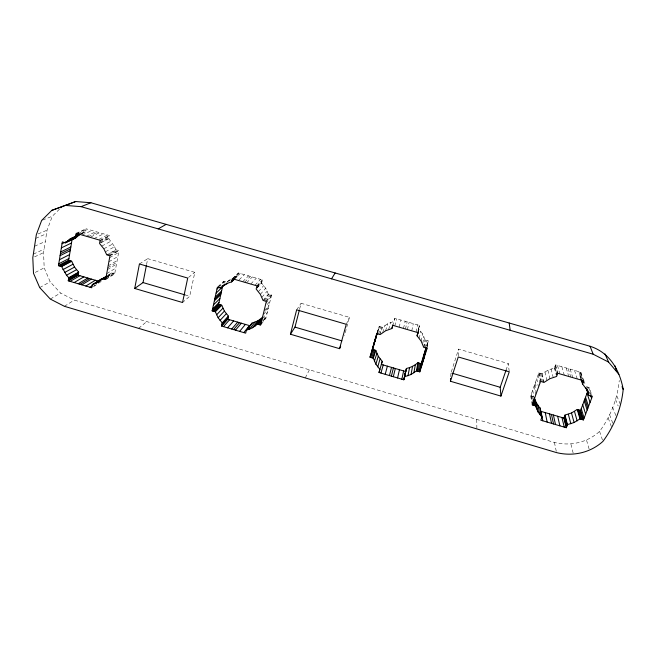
<?xml version="1.0" encoding="UTF-8"?>
<svg xmlns="http://www.w3.org/2000/svg" width="656" height="656" viewBox="0 0 656 656"><rect width="100%" height="100%" fill="white"/><g stroke="black" fill="none" stroke-linecap="round" stroke-linejoin="round"><path stroke-width="0.49" stroke-dasharray="3.28 2.46" d="M458.282 355.978L458.601 349.115L508.293 363.572L509.245 371.837M450.738 376.593L450.984 372.862M427.081 348.287L428.229 340.685L424.94 339.726L422.497 333.765L418.52 328.574L419.471 325.433L394.846 318.299L393.928 321.432L387.762 323.679L382.473 327.369L380.423 333.691M426.843 346.237L427.712 340.538M427.089 346.319L427.671 342.498M59.458 209.182L52.324 216.226L47.076 230.158L43.558 252.634L44.182 267.861L50.184 281.809L60.524 293.035L74.276 300.095L554.418 442.447C570.392 446.4 587.382 442.579 599.592 431.394C610.531 416.576 617.526 398.832 619.272 380.472M425.383 347.795L426.58 340.202M424.227 347.459L425.449 339.874M423.694 347.303L424.94 339.726M422.808 343.236L423.915 336.676M81.943 233.61L85.526 231.921L86.059 228.764L109.413 235.537L108.847 238.694L99.573 243.507M421.185 341.202L422.497 333.765M101.163 281.457L93.455 286.697M105.665 279.522L114.685 273.872L118.957 250.682L115.833 249.772L106.764 254.856M419.332 338.422L420.685 331.05M418.085 332.666L419.471 325.433M417.995 331.313L418.52 328.574M417.962 331.731L418.667 328.082M417.929 333.166L419.323 325.925M146.55 264.63L147.715 258.653L194.824 272.355L189.715 296.258L182.54 302.514M416.109 332.092L417.544 324.876M411.755 330.829L413.305 323.646M223.401 283.015L223.811 281.194L226.992 282.121L230.592 279.226M256.857 288.304L261.621 283.031L262.375 279.891L238.399 272.937L237.677 276.086L234.684 277.037M407.409 329.566L409.065 322.424M405.433 328.992L407.146 321.866M261.203 324.294L265.893 318.201L271.543 295.085L268.337 294.15L265.696 288.205L261.621 283.031M403.465 328.418L405.219 321.309M299.62 309.001L301.088 303.277L349.468 317.356L344.474 335.454M399.119 327.155L400.988 320.079M394.781 325.901L396.765 318.857M377.536 332.215L379.209 326.417L382.473 327.369M392.665 325.827L394.846 318.299M388.623 329.484L390.755 322.358M385.556 330.821L387.762 323.679M426.687 345.679L428.229 340.685M382.71 332.535L384.99 325.351M451.295 371.911L458.601 349.115M379.611 334.445L381.964 327.221M378.455 334.109L380.841 326.893M377.462 331.854L378.684 328.23M377.307 333.773L379.717 326.565M376.782 333.617L379.209 326.417M506.03 370.214L508.293 363.572M532.221 404.875L530.696 395.822L538.83 372.87L542.184 373.846L547.899 370.205L554.443 368.016L555.566 364.9L580.872 372.231L583.758 380.816M580.978 379.201L579.715 375.355L580.872 372.231M346.27 324.302L349.468 317.356M305.286 377.913L309.411 369.804M296.651 309.829L301.088 303.277M263.048 321.104L265.401 318.053M263.4 320.194L266.336 316.405M262.63 318.439L267.295 312.461M263.605 314.396L268.263 308.492M265.803 310.354L268.706 306.688M264.507 310.706L269.149 304.884M267.23 304.491L270.124 300.899M265.91 303.269L271.1 296.906M265.844 301.26L271.043 294.938M266.361 301.407L271.543 295.085M264.712 300.932L269.936 294.618M263.581 300.596L268.837 294.298M263.072 300.448L268.337 294.15M261.908 297.324L267.205 291.1M260.35 294.355L265.696 288.205M258.431 291.592L263.827 285.499M256.972 287.804L261.736 282.539M257.234 286.705L261.998 281.465M256.816 286.344L262.261 280.383M256.939 285.844L262.375 279.891M255.012 285.278L260.498 279.341M250.781 284.048L256.373 278.144M246.558 282.826L252.248 276.955M244.631 282.269L250.379 276.406M242.712 281.711L248.501 275.864M239.145 279.833L244.385 274.675M234.274 279.251L240.268 273.478M235.094 278.177L237.792 275.594M234.676 277.734L238.038 274.511M232.355 278.693L238.399 272.937M232.913 278.562L238.284 273.429M229.124 280.998L230.502 279.686M227.222 282.055L229.305 280.079M107.051 276.643L111.594 272.962L114.685 273.872M223.991 282.982L225.402 281.654M219.85 286.336L221.269 285.007M217.931 287.279L224.303 281.334M218.128 286.475L223.811 281.194M138.596 328.361L146.731 321.579M188.502 277.422L194.824 272.355M139.425 263.974L147.715 258.653M64.395 306.303L74.276 300.095M105.985 278.866L114.21 273.732M107.371 277.004L113.144 273.421M93.537 286.213L95.235 285.155M107.117 276.176L112.078 273.109M107.789 276.004L109.454 274.971M105.993 277.685L115.021 272.076M108.281 275.012L111.594 272.962M106.731 273.626L115.751 268.115M107.469 269.559L116.481 264.138M107.805 267.705L116.817 262.326M108.142 265.852L117.153 260.514M50.307 299.062L60.524 293.035M108.88 261.76L117.883 256.512M109.626 257.66L118.621 252.503M109.962 255.791L118.957 250.682M109.462 255.643L118.474 250.535M108.363 255.323L117.399 250.223M107.264 255.004L116.325 249.911M39.688 287.574L50.184 281.809M105.485 251.74L114.603 246.722L108.847 238.694M103.845 248.78L113.004 243.835M101.869 246.025L111.077 241.146M80.073 234.266L85.526 231.921M99.663 242.999L108.937 238.202M99.851 241.892L109.126 237.119M100.048 240.785L109.322 236.029M100.138 240.276L109.413 235.537M35.285 272.396L44.182 267.861M99.113 239.301L107.584 235.004M94.152 238.538L103.566 233.839M90.897 236.914L99.548 232.675M88.166 236.8L97.728 232.15M86.297 236.25L95.899 231.617M82.189 235.061L91.889 230.461M34.596 256.865L43.558 252.634M81.131 233.528L85.608 231.429M80.893 233.749L82.697 232.905M78.08 233.864L87.888 229.297M33.349 254.143L44.1 249.141M76.211 233.323L86.059 228.764M76.129 233.831L85.977 229.264M34.555 246.262L45.305 241.441M35.76 238.333L46.519 233.692M38.114 233.954L47.076 230.158M42.533 220.104L52.324 216.226M586.341 386.696L589.195 387.532L592.294 396.486M264.311 317.734L265.893 318.201M530.696 395.822L534.017 396.798M184.861 294.839L189.715 296.258M579.715 375.355L581.839 377.848M583.914 381.3L584.914 383.489M616.853 395.994L620.699 405.195M615.5 399.479L618.165 405.974M114.603 246.722L115.833 249.772M612.54 407.122L616.246 416.576M609.588 414.715L613.212 424.342M608.26 418.159L611.515 426.974M588.67 387.376L591.753 396.322M589.441 392.034L590.367 394.732M587.505 387.04L588.112 388.828M580.691 372.723L583.25 380.357M580.289 373.797L581.888 378.578M599.592 431.394L602.93 441.39M578.887 371.657L581.724 380.226M574.533 370.394L577.255 378.922M570.179 369.131L572.786 377.626M568.203 368.565L570.753 377.036M566.226 367.991L568.727 376.446M586.571 440.315L589.547 450.483M561.88 366.729L564.258 375.15M557.534 365.466L559.798 373.854M555.566 364.9L557.772 373.264M555.386 365.384L557.592 373.764M555.001 366.458L557.198 374.863M554.615 367.532L556.559 375.019M554.443 368.016L556.378 375.519M570.95 444.235L573.508 454.46M551.089 368.918L553.172 377.372M547.899 370.205L549.9 378.684M544.915 371.854L546.833 380.373M542.184 373.846L544.029 382.407M541.659 373.699L543.496 382.251M540.511 373.362L542.307 381.899M554.418 442.447L556.542 452.607M539.355 373.026L541.126 381.554M538.83 372.87L540.585 381.398M538.191 374.683L539.929 383.252M536.78 378.651L538.289 386.343M535.378 382.604L536.305 387.466M534.747 384.4L536.206 392.214M534.107 386.187L535.731 395.027M532.713 390.123L534.123 398.061M532.36 396.314L532.885 399.332M531.327 394.043L532.188 399.053M531.212 395.978L532.418 403.022M476.756 419.422L476.871 428.917"/><path stroke-width="0.98" d="M450.434 381.251L458.241 356.962L509.245 371.837L500.93 396.093L450.434 381.251L450.615 378.455M426.507 350.148L426.794 348.229M425.252 354.215L426.293 347.442M423.432 360.119L424.67 352.247M423.997 358.274L425.227 350.443M623.2 389.303C621.388 408.098 614.18 426.252 602.93 441.39C590.359 452.812 572.926 456.674 556.542 452.607L64.395 306.303L50.307 299.062L39.688 287.574L33.497 273.298L32.8 257.71L36.318 234.709L41.64 220.457L51.816 210.363L75.645 201.54L90.905 202.737L590.031 346.261C609.662 352.411 619.674 370.156 623.2 389.303L622.019 386.655M422.858 361.956L424.112 354.043M421.619 365.991L422.899 357.987M78.663 272.133L68.79 277.701L68.265 280.825L78.138 275.192L78.663 272.133L74.53 267.09L71.684 261.268L61.607 266.574L58.458 265.647L62.328 241.892L65.502 242.818L75.571 238.054L80.073 234.266M420.373 370.017L421.685 361.923M377.077 333.806L372.575 349.468L375.806 350.419L378.291 356.274L382.235 361.358L379.004 372.485L403.793 379.791L404.736 376.692L411.017 374.519L416.462 370.861L419.815 371.845L421.136 363.711L426.203 347.27M58.458 265.647L68.609 260.366L72.168 238.981M419.291 371.69L420.627 363.555M65.502 242.818L70.102 238.948L75.67 236.554L76.211 233.323L100.138 240.276L99.573 243.507L103.845 248.78L106.764 254.856L109.962 255.791L105.665 279.522L102.492 278.587L97.859 282.351L92.307 284.63L91.758 287.763L68.265 280.825M418.134 371.353L419.504 363.227M416.986 371.009L418.389 362.899M416.462 370.861L417.88 362.752L421.136 363.711M104.435 277.947L101.623 278.882L92.225 285.122M413.862 372.862L415.338 364.711L417.88 362.752M411.017 374.519L412.558 366.335L415.338 364.711M134.71 288.46L139.425 263.974L187.714 278.062L182.54 302.514L134.71 288.46L143.041 282.58L146.354 265.631M419.815 371.845L427.081 348.287L423.694 347.303L421.185 341.202L417.109 335.872L417.815 332.223M417.265 335.372L417.79 332.641M417.593 334.273L417.946 332.453M407.958 375.798L409.582 367.59L412.558 366.335M404.268 378.241L405.974 369.992M404.588 377.175L406.433 368.475L409.582 367.59M403.793 379.791L406.433 368.475M403.94 379.307L405.662 371.034M401.857 379.225L403.629 370.943M246.418 330.042C253.577 328.59 258.915 323.219 262.72 317.266L257.8 320.899L252.035 323.088L246.418 330.042L245.68 333.158L221.548 326.04L222.261 322.924L218.112 317.742L215.365 311.764L212.134 310.813L217.423 287.131L220.687 288.082L224.442 284.688M212.134 310.813L218.596 304.335L222.86 285.417M223.048 286L228.55 282.892L231.617 281.916L232.355 278.693L256.939 285.844L256.168 289.058L260.35 294.355L263.072 300.448L266.361 301.407L260.612 325.056L257.357 324.105M397.585 377.963L399.463 369.722M221.548 326.04L227.763 319.21L228.46 316.159L224.418 311.1L221.753 305.261L218.596 304.335M251.92 323.564L252.035 323.088M393.321 376.708L395.306 368.5M391.386 376.134L393.42 367.942M290.436 334.232L296.651 309.829L346.27 324.302L339.57 348.672L290.436 334.232L294.979 327.123L299.374 309.952M389.451 375.56L391.534 367.393M385.195 374.305L387.376 366.171M380.939 373.051L383.235 364.949M379.004 372.485L379.914 369.377L375.863 364.17L373.313 358.176L370 357.2L376.782 333.617L380.136 334.593L385.556 330.821L391.87 328.533L392.813 325.327L418.085 332.666L417.109 335.872M391.87 328.533L392.903 324.982M382.235 361.358L381.349 364.392L405.515 371.501M377.708 366.893L380.086 358.93M375.863 364.17L378.291 356.274M374.387 361.251L376.856 353.42M373.313 358.176L375.806 350.419M372.797 358.028L375.306 350.271M371.657 357.692L374.191 349.943M370.517 357.356L373.075 349.623M372.846 347.303L375.355 339.792M371.681 351.345L374.223 343.744M370 357.2L373.084 347.688M376.249 335.478L376.856 333.666M375.076 339.554L377.233 333.133M373.904 343.621L376.396 336.192M373.371 345.466L375.872 337.996M500.93 396.093L500.2 387.286L506.03 370.214M539.97 408.245L536.296 402.661L534.255 397.552M540.142 407.77L541.913 417.118L540.798 420.201L566.276 427.72L567.424 424.629L564.996 415.076L571.499 412.993L577.231 409.467L580.585 410.451L583.43 419.922L579.986 418.913L574.098 422.513L567.424 424.629M566.276 427.72L563.881 418.093L564.996 415.076M583.43 419.922L592.294 396.486L588.826 395.47L586.538 389.361L582.569 384.006L583.758 380.816L557.772 373.264L556.616 376.454L549.9 378.684L544.029 382.407L540.585 381.398L532.221 404.875L535.64 405.884L537.969 411.878L541.913 417.118M580.585 410.451L587.924 390.919M339.57 348.672L340.677 346.171M331.542 278.833L335.15 272.97M260.104 324.909L261.285 323.383M258.989 324.581L261.941 320.776M257.865 324.253L262.621 318.176M254.971 326.13L260.383 319.251M252.322 327.811L257.8 320.899M249.46 329.123L255.004 322.186M247.919 329.271L249.173 327.721M246.303 330.534L251.297 324.343M243.794 332.6L249.46 325.589L227.763 319.21M239.637 331.378L245.41 324.4M235.488 330.157L241.359 323.211M233.602 329.599L239.522 322.67M231.716 329.041L237.685 322.129M227.575 327.82L233.634 320.94M223.434 326.598L229.6 319.751M221.908 324.482L228.108 317.684M221.662 325.556L227.87 318.734M222.154 323.416L228.354 316.635M222.261 322.924L228.46 316.159M220.022 320.448L226.279 313.748M218.112 317.742L224.418 311.1M216.554 314.831L222.901 308.254M215.365 311.764L221.753 305.261M214.865 311.616L221.261 305.114M213.749 311.288L220.178 304.794M212.642 310.96L219.088 304.474M212.544 308.976L219.006 302.539M60.885 207.772L62.304 206.361M213.446 304.933L219.891 298.587M214.356 300.874L220.785 294.618M214.766 299.021L221.195 292.814M231.617 281.916L234.315 279.325M215.176 297.176L221.597 291.002M231.732 281.416L234.422 278.825M231.986 280.309L234.003 278.374M225.68 284.261L227.058 282.957M216.095 293.093L222.499 287.016M220.687 288.082L224.885 284.105M217.005 289.001L219.137 287.008M104.074 279.054L106.551 277.521M95.177 283.687L106.288 276.693M89.921 287.213L92.471 285.631M102.803 279.095L105.296 277.554M97.859 282.351L100.368 280.793M92.307 284.63L101.623 278.882M102.492 278.587L106.633 276.037M85.87 286.024L95.333 280.251M81.836 284.835L91.389 279.087M79.999 284.294L89.593 278.562M78.162 283.753L87.806 278.029M74.128 282.556L83.861 276.873M70.094 281.367L79.925 275.717M68.347 280.342L78.22 274.708M68.527 279.267L78.4 273.659M158.194 228.887L166.132 224.368M68.708 278.193L78.581 272.609M61.607 266.574L66.518 275.241L76.449 269.731M64.542 272.543L74.53 267.09M62.902 269.641L72.939 264.261M61.115 266.434L71.201 261.121M60.032 266.115L70.143 260.817M58.95 265.795L69.093 260.506M58.761 263.81L68.913 258.562M59.425 259.751L69.569 254.594M60.081 255.676L70.233 250.617M60.385 253.823L70.528 248.804M60.688 251.97L70.832 246.992M61.352 247.87L71.496 242.991M62.025 243.761L66.633 241.588M65.01 242.679L75.571 238.054M75.67 236.554L80.155 234.446M67.666 240.711L77.687 235.988M75.76 236.053L80.237 233.954M70.102 238.948L79.097 234.594M75.94 234.938L78.63 233.684M51.816 210.363L65.461 205.426L81.082 206.665L90.905 202.737M65.461 205.426L75.645 201.54M81.082 206.665L593.196 354.224L608.579 362.079L618.887 374.355M68.609 260.366L71.684 261.268M143.041 282.58L184.861 294.839M294.979 327.123L341.924 340.882M451.951 373.141L500.2 387.286M78.138 275.192L98.49 281.178M563.881 418.093L540.995 411.361L542.783 420.791M66.518 275.241L68.79 277.701M605.004 353.904L608.579 362.079M590.031 346.261L593.196 354.224M590.671 395.634L591.597 398.331M587.251 389.377L588.76 393.846M587.005 389.68L587.899 392.337M586.415 388.327L588.826 395.47M585.947 387.598L586.538 389.361M587.03 393.297L590.064 402.382M582.528 380.496L583.168 382.407M581.798 380.628L582.758 383.506M580.978 379.201L582.569 384.006M585.546 397.249L588.539 406.425M584.873 399.037L587.842 408.262M584.201 400.832L587.153 410.09M582.725 404.76L585.628 414.108M581.249 408.672L584.119 418.11M580.06 410.295L582.889 419.766M578.904 409.959L581.708 419.422M577.756 409.623L580.527 419.069M577.231 409.467L579.986 418.913M615.049 365.876L616.46 370.738M574.484 411.402L577.165 420.89M571.499 412.993L574.098 422.513M568.326 414.223L570.843 423.768M564.824 415.551L567.243 425.113M564.439 416.585L566.85 426.179M564.053 417.626L566.456 427.236M561.938 417.519L564.283 427.13M557.666 416.265L559.896 425.834M553.393 415.01L555.509 424.547M551.458 414.436L553.525 423.956M549.515 413.87L551.532 423.366M545.251 412.616L547.153 422.079M540.15 409.18L541.741 417.601M538.035 405.326L539.749 414.608M536.296 402.661L537.969 411.878M534.952 399.807L536.592 408.959M534.378 398.815L535.64 405.884M533.853 398.668L535.099 405.728M533.057 400.34L533.927 405.375M532.418 403.022L532.754 405.031M509.195 323.014L510.179 330.304"/></g></svg>
